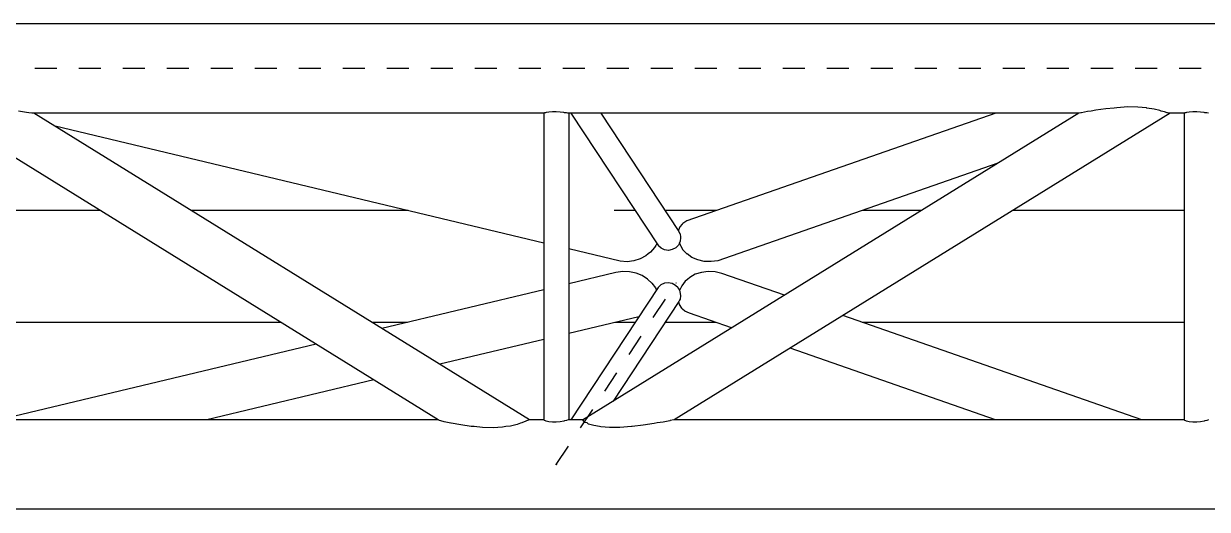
# Model space of a CAD drawing. Header units: millimetres. Extents: x 149919 to 150445, y 136651 to 136866.
# Drawn here: x 150249.06 to 150254.44, y 136741.07 to 136743.28 of the extents above; entities that cross this region are included whole.
import ezdxf

# ---------------------------------------------------------------- set-up
doc = ezdxf.new("R2010")
doc.units = ezdxf.units.MM
doc.header["$LTSCALE"] = 0.25
doc.linetypes.add('CENTER', pattern=[50.8, 31.75, -6.35, 6.35, -6.35])
doc.linetypes.add('XKITLINE00', pattern=[0])

# ---------------------------------------------------------------- blocks, each defined once
blk = doc.blocks.new('çatıı')
at = {"color": 8, "linetype": 'XKITLINE00'}
for p, q in [((11688.46, 9290.57), (10454.1, 9290.57)), ((11212.16, 9251.28), (11210.12, 9250.88)), ((11216.75, 9251.92), (11212.16, 9251.28)), ((11220.58, 9252.27), (11216.75, 9251.92)), ((11221.67, 9252.41), (11220.58, 9252.27)), ((11226.71, 9252.74), (11221.67, 9252.41)), ((11231.31, 9252.7), (11226.71, 9252.74)), ((11235.24, 9252.3), (11231.31, 9252.7)), ((11235.39, 9252.27), (11235.24, 9252.3)), ((11238.71, 9251.81), (11235.39, 9252.27)), ((11241.34, 9251.13), (11238.71, 9251.81)), ((10913.4, 9110.62), (10688.23, 9249.9)), ((10726.3, 9250.29), (10722.71, 9250.78)), ((10727.4, 9250.07), (10726.3, 9250.29)), ((10728.67, 9250), (10727.4, 9250.07)), ((10729.63, 9249.89), (10728.67, 9250)), ((10961.46, 9249.97), (10728.88, 9249.97)), ((10729.68, 9249.93), (10729.58, 9249.97)), ((10729.68, 9249.93), (10729.63, 9249.89)), ((10954.85, 9110.64), (10729.68, 9249.93)), ((10961.61, 9250.02), (10961.33, 9249.93)), ((10961.33, 9249.93), (10961.33, 9110.55)), ((10962.15, 9250.07), (10961.61, 9250.02)), ((10962.42, 9250.19), (10962.15, 9250.07)), ((10963.68, 9250.43), (10962.42, 9250.19)), ((10965.27, 9250.56), (10963.68, 9250.43)), ((10967.03, 9250.56), (10965.27, 9250.56)), ((10968.79, 9250.43), (10967.03, 9250.56)), ((10970.38, 9250.19), (10968.79, 9250.43)), ((10970.81, 9250.07), (10970.38, 9250.19)), ((10971.64, 9250.02), (10970.81, 9250.07)), ((10972.45, 9249.93), (10971.64, 9250.02)), ((11204.53, 9249.97), (10972.09, 9249.97)), ((10972.32, 9249.97), (10972.29, 9249.95)), ((10972.59, 9249.89), (10972.45, 9249.93)), ((10972.71, 9249.97), (10972.59, 9249.89)), ((10972.73, 9249.97), (10972.73, 9110.62)), ((10973.62, 9249.97), (11013.41, 9189.69)), ((11204.44, 9249.96), (10978.96, 9110.48)), ((10987.25, 9249.97), (11022.73, 9196.22)), ((11245.95, 9249.97), (11020.61, 9110.58)), ((11166.68, 9249.97), (11026.27, 9201)), ((11205.4, 9250.07), (11204.44, 9249.96)), ((11205.63, 9250.14), (11205.4, 9250.07)), ((11208.35, 9250.65), (11205.63, 9250.14)), ((11210.12, 9250.88), (11208.35, 9250.65)), ((11241.84, 9250.88), (11241.34, 9251.13)), ((11243.43, 9250.56), (11241.84, 9250.88)), ((11244.65, 9250.07), (11243.43, 9250.56)), ((11244.78, 9250.07), (11244.65, 9250.07)), ((11245.75, 9249.94), (11244.78, 9250.07)), ((11252.44, 9249.97), (11245.48, 9249.97)), ((11245.91, 9249.97), (11245.72, 9249.89)), ((11245.75, 9249.94), (11245.72, 9249.89)), ((11252.6, 9250.03), (11252.32, 9249.93)), ((11252.32, 9249.93), (11252.32, 9110.56)), ((11253.14, 9250.08), (11252.6, 9250.03)), ((11253.41, 9250.19), (11253.14, 9250.08)), ((11254.67, 9250.44), (11253.41, 9250.19)), ((11256.26, 9250.57), (11254.67, 9250.44)), ((11258.02, 9250.57), (11256.26, 9250.57)), ((11259.78, 9250.44), (11258.02, 9250.57)), ((11261.37, 9250.19), (11259.78, 9250.44)), ((11261.8, 9250.08), (11261.37, 9250.19)), ((11262.63, 9250.03), (11261.8, 9250.08)), ((11263.44, 9249.93), (11262.63, 9250.03)), ((10961.33, 9190.95), (10739.3, 9243.98)), ((11167.62, 9227.19), (11043.44, 9183.88)), ((10759.73, 9205.67), (10718.99, 9205.67)), ((10899.69, 9205.67), (10801.22, 9205.67)), ((11002.86, 9205.67), (10993.37, 9205.67)), ((11039.67, 9205.67), (11016.49, 9205.67)), ((11132.84, 9205.67), (11105.94, 9205.67)), ((11252.32, 9205.67), (11174.33, 9205.67)), ((11023.17, 9198.36), (11022.54, 9196.72)), ((11024.26, 9199.57), (11023.17, 9198.36)), ((11024.49, 9199.88), (11024.26, 9199.57)), ((11026.27, 9201), (11024.49, 9199.88)), ((11022.54, 9196.72), (11022.48, 9196.6)), ((11022.73, 9196.22), (11023.08, 9195.48)), ((11023.08, 9195.48), (11023.27, 9195.1)), ((11023.41, 9193.35), (11023.24, 9191.72)), ((11023.27, 9195.1), (11023.44, 9193.56)), ((11023.44, 9193.56), (11023.41, 9193.35)), ((10996.09, 9182.65), (10972.73, 9188.23)), ((11009.84, 9186.83), (11008.83, 9186.08)), ((11011.64, 9188.86), (11009.84, 9186.83)), ((11012.19, 9189.89), (11011.64, 9188.86)), ((11012.75, 9190.68), (11012.19, 9189.89)), ((11014.64, 9188.53), (11013.41, 9189.69)), ((11016.21, 9187.82), (11014.64, 9188.53)), ((11017.94, 9187.61), (11016.21, 9187.82)), ((11019.69, 9187.94), (11017.94, 9187.61)), ((11021.27, 9188.78), (11019.69, 9187.94)), ((11022.39, 9189.89), (11021.27, 9188.78)), ((11022.53, 9190.02), (11022.39, 9189.89)), ((11022.89, 9190.64), (11022.53, 9190.02)), ((11022.9, 9190.69), (11022.89, 9190.64)), ((11023.24, 9191.72), (11022.9, 9190.69)), ((11022.98, 9190.92), (11023.31, 9190.05)), ((11023.31, 9190.05), (11023.42, 9189.89)), ((11023.42, 9189.89), (11024.59, 9187.9)), ((11024.59, 9187.9), (11026.38, 9186.08)), ((10999.21, 9182.47), (10996.09, 9182.65)), ((11002.28, 9182.82), (10999.21, 9182.47)), ((11005.15, 9183.71), (11002.28, 9182.82)), ((11007.67, 9185.08), (11005.15, 9183.71)), ((11008.83, 9186.08), (11007.67, 9185.08)), ((11026.38, 9186.08), (11026.45, 9186)), ((11028.66, 9184.4), (11026.45, 9186)), ((11031.31, 9183.24), (11028.66, 9184.4)), ((11034.27, 9182.6), (11031.31, 9183.24)), ((11037.38, 9182.49), (11034.27, 9182.6)), ((11040.49, 9182.92), (11037.38, 9182.49)), ((11043.44, 9183.88), (11040.49, 9182.92)), ((10994.08, 9177.49), (10972.73, 9172.39)), ((10997.19, 9177.96), (10994.08, 9177.49)), ((11000.33, 9177.88), (10997.19, 9177.96)), ((11003.35, 9177.27), (11000.33, 9177.88)), ((11006.09, 9176.15), (11003.35, 9177.27)), ((11008.43, 9174.58), (11006.09, 9176.15)), ((11030.17, 9176.72), (11027.71, 9175.34)), ((11033.01, 9177.61), (11030.17, 9176.72)), ((11036.08, 9177.99), (11033.01, 9177.61)), ((11039.22, 9177.82), (11036.08, 9177.99)), ((11042.29, 9177.11), (11039.22, 9177.82)), ((11070.67, 9167.21), (11042.29, 9177.11)), ((11013.35, 9170.77), (10973.62, 9110.57)), ((11008.43, 9174.58), (11008.62, 9174.37)), ((11010.5, 9172.7), (11008.62, 9174.37)), ((11010.5, 9172.7), (11012.03, 9170.56)), ((11012.03, 9170.56), (11012.57, 9169.6)), ((11014.58, 9171.93), (11013.35, 9170.77)), ((11016.14, 9172.64), (11014.58, 9171.93)), ((11017.88, 9172.85), (11016.14, 9172.64)), ((11019.63, 9172.52), (11017.88, 9172.85)), ((11021.21, 9171.69), (11019.63, 9172.52)), ((11022.34, 9170.57), (11021.21, 9171.69)), ((11022.47, 9170.45), (11022.34, 9170.57)), ((11023.65, 9170.57), (11023.02, 9169.44)), ((11024.06, 9171.55), (11023.65, 9170.57)), ((11025.65, 9173.58), (11024.06, 9171.55)), ((11026.65, 9174.38), (11025.65, 9173.58)), ((11027.71, 9175.34), (11026.65, 9174.38)), ((10961.33, 9169.67), (10887.82, 9152.11)), ((11022.47, 9170.45), (11022.96, 9169.59)), ((11022.96, 9169.59), (11023.23, 9168.81)), ((11023.26, 9165.43), (11023.07, 9165.05)), ((11023.23, 9168.81), (11023.39, 9167.17)), ((11023.43, 9166.97), (11023.26, 9165.43)), ((11023.39, 9167.17), (11023.43, 9166.97)), ((11022.72, 9164.32), (10992.87, 9119.09)), ((11022.62, 9164.16), (11022.74, 9163.76)), ((11023.07, 9165.05), (11022.72, 9164.32)), ((11022.74, 9163.76), (11022.87, 9163.02)), ((11022.87, 9163.02), (11023.9, 9161.35)), ((11024.42, 9160.92), (11023.9, 9161.35)), ((11025.41, 9160.03), (11024.42, 9160.92)), ((11027.49, 9159.09), (11025.41, 9160.03)), ((10841.85, 9154.87), (10716.71, 9154.87)), ((10899.4, 9154.87), (10883.34, 9154.87)), ((11004.57, 9157.48), (10972.73, 9149.87)), ((11002.86, 9154.87), (10993.68, 9154.87)), ((11039.57, 9154.87), (11016.49, 9154.87)), ((11046.7, 9152.39), (11027.49, 9159.09)), ((11233.05, 9110.57), (11097.2, 9157.96)), ((11252.32, 9154.87), (11106.04, 9154.87)), ((10857.88, 9144.96), (10713.91, 9110.57)), ((10961.33, 9147.15), (10914.08, 9135.86)), ((11166.58, 9110.57), (11073.23, 9143.13)), ((10884.14, 9128.72), (10808.18, 9110.57)), ((10913.49, 9110.57), (10681.5, 9110.57)), ((10914.02, 9110.32), (10913.4, 9110.62)), ((10914.58, 9110.22), (10914.02, 9110.32)), ((10916.09, 9109.76), (10914.58, 9110.22)), ((10919.07, 9109.18), (10916.09, 9109.76)), ((10919.28, 9109.12), (10919.07, 9109.18)), ((10923.66, 9108.28), (10919.28, 9109.12)), ((10928.39, 9107.66), (10923.66, 9108.28)), ((10929.66, 9107.56), (10928.39, 9107.66)), ((10933.46, 9107.16), (10929.66, 9107.56)), ((10938.27, 9107.01), (10933.46, 9107.16)), ((10942.51, 9107.27), (10938.27, 9107.01)), ((10944.06, 9107.56), (10942.51, 9107.27)), ((10946.15, 9107.81), (10944.06, 9107.56)), ((10949.18, 9108.49), (10946.15, 9107.81)), ((10950.79, 9109.18), (10949.18, 9108.49)), ((10951.42, 9109.31), (10950.79, 9109.18)), ((10953.17, 9109.95), (10951.42, 9109.31)), ((10953.46, 9110.22), (10953.17, 9109.95)), ((10954.34, 9110.4), (10953.46, 9110.22)), ((10954.69, 9110.66), (10954.34, 9110.4)), ((10961.33, 9110.57), (10954.58, 9110.57)), ((10954.85, 9110.64), (10954.69, 9110.66)), ((10954.85, 9110.64), (10954.88, 9110.57)), ((10961.61, 9110.35), (10961.33, 9110.55)), ((10962.15, 9110.23), (10961.61, 9110.35)), ((10962.42, 9110.08), (10962.15, 9110.23)), ((10963.68, 9109.77), (10962.42, 9110.08)), ((10965.27, 9109.6), (10963.68, 9109.77)), ((10967.03, 9109.6), (10965.27, 9109.6)), ((10968.79, 9109.77), (10967.03, 9109.6)), ((10970.38, 9110.08), (10968.79, 9109.77)), ((10970.81, 9110.23), (10970.38, 9110.08)), ((10971.64, 9110.35), (10970.81, 9110.23)), ((10972.45, 9110.55), (10971.64, 9110.35)), ((10972.59, 9110.66), (10972.45, 9110.55)), ((10979.1, 9110.57), (10972.48, 9110.57)), ((10972.73, 9110.62), (10972.59, 9110.66)), ((10972.73, 9110.62), (10972.61, 9110.57)), ((10979.34, 9110.24), (10978.96, 9110.48)), ((10979.34, 9110.24), (10979.3, 9110.14)), ((10980.14, 9109.48), (10979.3, 9110.14)), ((10981.07, 9109.2), (10980.14, 9109.48)), ((10981.71, 9108.73), (10981.07, 9109.2)), ((10984.07, 9107.99), (10981.71, 9108.73)), ((10986.67, 9107.6), (10984.07, 9107.99)), ((10987.31, 9107.44), (10986.67, 9107.6)), ((10991.24, 9107.08), (10987.31, 9107.44)), ((10995.97, 9107.12), (10991.24, 9107.08)), ((11001.26, 9107.56), (10995.97, 9107.12)), ((11001.49, 9107.6), (11001.26, 9107.56)), ((11006.43, 9108.13), (11001.49, 9107.6)), ((11011.43, 9108.92), (11006.43, 9108.13)), ((11012.79, 9109.2), (11011.43, 9108.92)), ((11015.58, 9109.62), (11012.79, 9109.2)), ((11018.57, 9110.24), (11015.58, 9109.62)), ((11018.77, 9110.26), (11018.57, 9110.24)), ((11020.41, 9110.55), (11018.77, 9110.26)), ((11020.65, 9110.66), (11020.41, 9110.55)), ((11252.32, 9110.57), (11020.47, 9110.57)), ((11020.65, 9110.66), (11020.61, 9110.58)), ((11252.6, 9110.35), (11252.32, 9110.56)), ((11253.14, 9110.24), (11252.6, 9110.35)), ((11253.41, 9110.09), (11253.14, 9110.24)), ((11254.67, 9109.78), (11253.41, 9110.09)), ((11256.26, 9109.61), (11254.67, 9109.78)), ((11258.02, 9109.61), (11256.26, 9109.61)), ((11259.78, 9109.77), (11258.02, 9109.61)), ((11261.37, 9110.09), (11259.78, 9109.77)), ((11261.8, 9110.24), (11261.37, 9110.09)), ((11262.63, 9110.35), (11261.8, 9110.24)), ((11263.44, 9110.56), (11262.63, 9110.35)), ((11688.48, 9069.97), (10454.1, 9069.97))]:
    blk.add_line(p, q, dxfattribs=at)
at = {"color": 8, "linetype": 'CENTER'}
for p, q in [((11840, 9270.27), (10454.1, 9270.27)), ((10967.03, 9090.27), (11021.49, 9172.77))]:
    blk.add_line(p, q, dxfattribs=at)
at = {"color": 8, "linetype": 'XKITLINE00'}
for centre in [(11021.49, 9172.77), (10967.03, 9090.27)]:
    blk.add_circle(centre, 0.05, dxfattribs=at)

msp = doc.modelspace()

# ---------------------------------------------------------------- block references
at = {"xscale": 0.009999943142843078, "yscale": 0.009999943142843078, "zscale": 0.009999943142843078}
msp.add_blockref('çatıı', (150141.8141, 136650.3731), dxfattribs=at)

doc.saveas('drawing.dxf')
